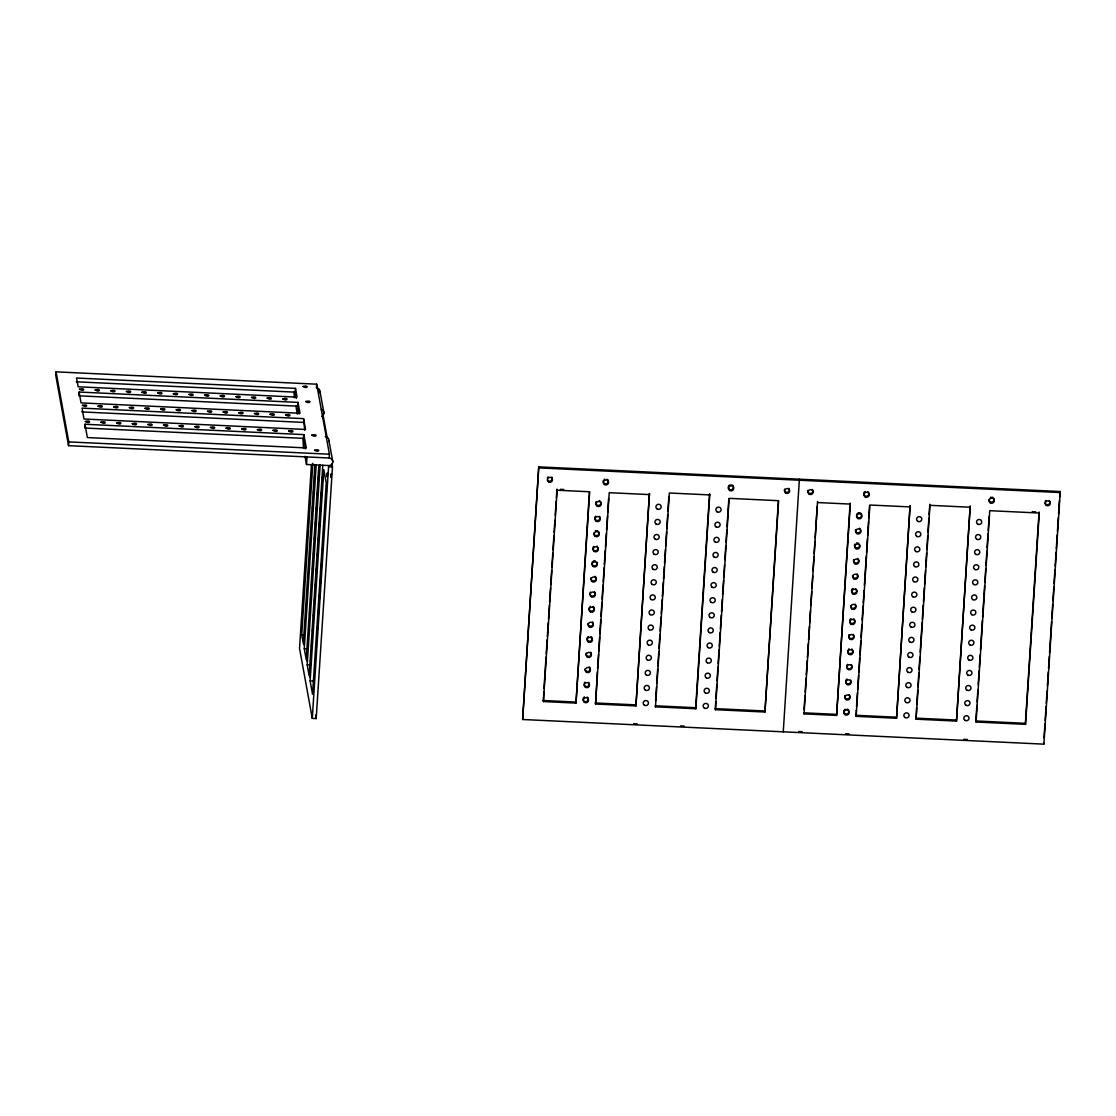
<?xml version="1.0" encoding="UTF-8"?>
<svg xmlns="http://www.w3.org/2000/svg" width="1116" height="1116" viewBox="0 0 1116 1116"><rect width="100%" height="100%" fill="white"/><g stroke="black" fill="none" stroke-linecap="round" stroke-linejoin="round"><path stroke-width="1.5" d="M331.382 473.909L331.103 477.578L331.103 473.868M329.15 457.992L329.401 454.212L316.665 384.183L56.051 371.851L55.8 375.632L68.522 445.661L329.15 457.992A3.92 3.78 -10.3 0 1 332.819 461.954A3.92 3.78 -10.3 0 1 328.662 465.539L306.509 464.493L305.017 456.277M68.522 445.661L68.773 441.894L56.051 371.851M79.097 392.037L78.845 395.817L297.777 406.168L298.014 402.388L79.097 392.037L81.063 402.89L299.995 413.241L298.014 402.388M84.788 426.772L84.942 424.261L303.873 434.612L306.286 447.921L87.369 437.556L84.942 424.261M293.982 391.437L294.373 397.742M295.475 388.382L297.065 397.143L78.134 386.778L76.544 378.031L295.475 388.382L295.224 392.162L76.306 381.798M297.86 412.794L298.153 408.261M304.71 430.148L303.552 418.626L82.026 408.149L83.993 419.002L305.519 429.479L303.552 418.626M302.924 438.602L303.524 448.06M303.873 434.612L303.622 438.379L84.704 428.028M306.509 464.493L306.998 456.946M311.462 464.423L299.534 648.34L312.271 718.383L316.177 718.565L332.484 466.976L331.87 463.559M316.665 384.183L316.428 387.95A3.92 3.78 -10.3 0 1 319.887 392.874M314.879 465.065L303.315 643.486L301.725 634.725L312.843 463.238M318.813 465.581L306.244 659.584L304.263 648.731L316.163 465.121M322.803 465.33L309.16 675.696L307.193 664.843L320.153 464.898M310.122 680.955L323.821 469.627L326.235 482.921L312.536 694.264L310.122 680.955L314.028 681.137M314.698 670.744L315.27 662.081M315.94 651.688L316.386 644.755M316.944 636.092L317.516 627.443M318.186 617.05L318.632 610.117M319.19 601.454L319.762 592.791M320.32 584.128L320.878 575.465M321.436 566.816L322.008 558.153M322.566 549.49L323.124 540.828M323.682 532.165L324.254 523.502M324.812 514.839L325.258 507.92M325.928 497.527L326.388 490.594M312.271 718.383L328.578 466.795L332.484 466.976M538.763 466.865L522.637 719.499L1043.892 744.149L1060.2 492.561L1060.005 491.514L538.763 466.865L522.637 719.499M556.368 497.834L556.926 489.171L557.107 490.217L589.694 491.765L575.995 703.094L543.408 701.559L543.785 691.836M544.008 688.377L546.031 657.198M546.254 653.739L547.147 639.873M547.37 636.413L548.277 622.547M548.5 619.087L549.393 605.235M549.616 601.761L550.523 587.909M550.746 584.449L551.639 570.583M551.862 567.123L552.769 553.257M552.992 549.797L553.885 535.945M554.122 532.471L554.903 520.349M555.238 515.16L556.131 501.293M543.408 701.559L557.107 490.217M575.995 703.094L589.388 492.449M635.939 705.926L649.442 493.551L635.939 705.926L595.539 704.015L597.367 671.79M597.59 668.317L598.497 654.464M598.72 651.005L599.613 637.138M599.836 633.679L600.743 619.826M600.966 616.353L601.859 602.5M602.082 599.027L602.989 585.175M603.212 581.715L604.105 567.849M604.328 564.389L605.235 550.537M605.458 547.063L606.351 533.211M606.574 529.751L607.481 515.885M607.704 512.425L608.597 498.559M595.539 704.015L609.238 492.686L649.638 494.597M655.622 700.583L656.529 686.675M656.752 683.201L657.659 669.293M657.882 665.82L658.789 651.911M659.012 648.424L659.905 634.516M660.142 631.042L661.035 617.134M661.258 613.66L662.165 599.752M662.388 596.265L663.295 582.357M663.518 578.883L664.313 566.719M664.536 563.231L665.429 549.323M665.666 545.85L666.559 531.941M666.782 528.468L667.689 514.56M667.912 511.072L668.819 497.164M655.483 706.846L669.349 493.007L709.748 494.918L695.882 708.758L655.483 706.846L655.287 705.8L695.687 707.711L695.882 708.758M695.687 707.711L709.553 493.858L709.748 494.918M715.426 709.692L729.125 498.35L778.647 500.693L764.948 712.036L715.426 709.692L715.677 701.713M715.9 698.239L716.807 684.387M717.03 680.927L717.923 667.061M718.146 663.601L719.053 649.735M719.276 646.276L720.169 632.423M720.392 628.95L721.299 615.097M721.522 611.638L722.303 599.501M722.638 594.312L723.545 580.446M723.768 576.986L724.549 564.863M724.898 559.66L725.791 545.808M726.014 542.348L726.795 530.212M727.018 526.752L728.818 499.033M764.948 712.036L778.34 501.377M783.265 731.817L799.391 479.183M804.064 709.357L804.971 695.505M805.194 692.046L806.087 678.179M806.31 674.72L807.217 660.867M807.44 657.394L808.333 643.541M808.556 640.068L809.463 626.216M809.686 622.756L810.467 610.619M810.802 605.43L811.709 591.578M811.932 588.104L812.713 575.982M813.048 570.778L813.955 556.926M814.178 553.466L814.959 541.344M815.182 537.87L817.205 506.692M817.735 502.549L850.308 504.083L836.609 715.426L804.036 713.877L817.54 501.502M836.609 715.426L850.127 503.037M896.553 718.258L910.07 505.869L896.553 718.258L856.153 716.346L856.307 710.097M856.53 706.637L857.423 692.771M857.66 689.311L858.553 675.445M858.776 671.985L859.669 658.133M859.906 654.66L860.799 640.807M861.022 637.348L861.803 625.211M862.152 620.022L863.045 606.155M863.268 602.696L864.049 590.573M864.398 585.37L866.295 555.921M866.532 552.462L867.425 538.61M867.648 535.136L868.541 521.284M868.778 517.824L869.559 505.688M856.153 716.346L869.866 505.018L910.251 506.915M956.496 721.089L970.181 506.19L956.496 721.089L916.097 719.178L916.585 707.697M916.808 704.224L917.715 690.316M917.938 686.828L918.845 672.92M919.068 669.447L919.863 657.282M920.198 652.065L922.109 622.505M922.332 619.031L923.239 605.123M923.462 601.636L924.369 587.727M924.592 584.254L925.499 570.346M925.722 566.872L926.615 552.964M926.852 549.477L927.745 535.568M927.968 532.095L928.875 518.187M929.098 514.713L929.781 504.279M916.097 719.178L929.963 505.325L970.362 507.236M975.97 719.234L976.863 705.368M977.086 701.908L977.881 689.786M978.216 684.582L979.109 670.73M979.332 667.256L980.127 655.134M980.462 649.944L982.373 620.496M982.596 617.022L984.619 585.844M984.842 582.385L985.735 568.532M985.958 565.059L986.865 551.206M987.088 547.733L987.981 533.88M988.204 530.421L989.111 516.555M976.054 722.01L989.753 510.682L1039.261 513.025L1025.562 724.354L976.054 722.01L975.858 720.964L1025.381 723.308L1025.562 724.354M1025.381 723.308L1039.08 511.979M1044.032 737.899L1044.939 724.005M1045.162 720.545L1046.055 706.665M1046.292 703.192L1047.073 691.041M1047.408 685.838L1048.315 671.958M1048.538 668.484L1049.319 656.347M1049.542 652.874L1051.579 621.64M1051.802 618.166L1052.695 604.286M1052.918 600.827L1053.825 586.946M1054.048 583.473L1054.941 569.592M1055.178 566.119L1056.071 552.239M1056.294 548.765L1057.201 534.885M1057.424 531.425L1058.317 517.531M1058.54 514.071L1059.447 500.191M1059.67 496.718L1060.005 491.514M81.775 411.916L303.301 422.392M68.773 441.894L329.401 454.212M538.958 467.911L1060.2 492.561M560.358 489.338L563.775 489.492M1032.244 511.644L1035.662 511.812M301.725 634.725L304.319 634.851M304.263 648.731L306.872 648.856M307.193 664.843L311.099 665.024M543.227 700.499L575.8 702.048M595.344 702.968L635.743 704.88M715.23 708.632L764.753 710.976M836.428 714.366L803.841 712.831L804.036 713.877M855.972 715.286L896.371 717.197M915.915 718.132L956.314 720.043M633.651 723.712L637.124 723.865M680.565 725.93L684.038 726.084M798.707 731.51L802.181 731.678M845.621 733.728L849.095 733.896M963.778 739.322L967.251 739.476M1043.697 743.103L1043.892 744.149M320.083 391.911L323.975 413.269M328.941 440.583L332.819 461.954M322.873 414.022L327.211 437.946M295.168 391.828L296.354 398.412M297.554 404.982L299.186 413.924M303.413 437.221L305.505 448.73M295.866 405.959L297.358 414.175M315.563 715.147L316.177 718.565M812.267 489.422A2.525 2.427 -10.3 0 1 810.886 493.439A2.525 2.427 -10.3 0 1 807.984 490.315M867.83 491.612A2.595 2.497 -10.3 0 1 868.68 494.876A2.595 2.497 -10.3 0 1 865.36 496.02A2.595 2.497 -10.3 0 1 863.937 492.951M864.23 492.351A2.595 2.497 -10.3 0 1 865.249 491.486M1049.989 501.768A2.511 2.413 -10.3 0 1 1048.022 504.641A2.511 2.413 -10.3 0 1 1045.078 502.786M1045.148 501.544A2.511 2.413 -10.3 0 1 1045.873 500.484M1049.403 500.652A2.511 2.413 -10.3 0 1 1049.779 501.168M993.854 498.475A2.609 2.511 -10.3 0 1 992.026 502.088A2.609 2.511 -10.3 0 1 988.902 499.508M990.352 497.387A2.609 2.511 -10.3 0 1 990.994 497.164M992.347 497.234A2.609 2.511 -10.3 0 1 992.961 497.513M847.156 709.106A2.609 2.511 -10.3 0 1 848.509 712.873A2.609 2.511 -10.3 0 1 844.366 713.194A2.609 2.511 -10.3 0 1 845.161 709.26M849.262 694.724A2.609 2.511 -10.3 0 1 847.825 698.867A2.609 2.511 -10.3 0 1 844.826 695.645M850.629 680.16A2.609 2.511 -10.3 0 1 848.118 683.829A2.609 2.511 -10.3 0 1 846.109 679.951M846.556 679.449A2.609 2.511 -10.3 0 1 847.128 679.072M851.229 664.522A2.609 2.511 -10.3 0 1 850.992 668.079A2.609 2.511 -10.3 0 1 847.309 667.912A2.609 2.511 -10.3 0 1 847.532 664.355M852.582 649.972A2.609 2.511 -10.3 0 1 850.42 653.641A2.609 2.511 -10.3 0 1 847.769 650.349M848.509 649.261A2.609 2.511 -10.3 0 1 849.081 648.884M851.689 649.01A2.609 2.511 -10.3 0 1 852.206 649.428M853.182 634.334A2.609 2.511 -10.3 0 1 852.387 638.268A2.609 2.511 -10.3 0 1 848.662 636.566M848.746 635.255A2.609 2.511 -10.3 0 1 849.053 634.669M854.535 619.785A2.609 2.511 -10.3 0 1 852.722 623.398A2.609 2.511 -10.3 0 1 849.597 620.817M849.722 620.161A2.609 2.511 -10.3 0 1 851.034 618.696M853.642 618.822A2.609 2.511 -10.3 0 1 854.159 619.24M855.135 604.147A2.609 2.511 -10.3 0 1 854.019 608.206A2.609 2.511 -10.3 0 1 850.573 605.709M855.595 588.62A2.609 2.511 -10.3 0 1 856.446 591.912A2.609 2.511 -10.3 0 1 853.112 593.07A2.609 2.511 -10.3 0 1 851.689 589.973M851.982 589.374A2.609 2.511 -10.3 0 1 853.001 588.509M857.088 573.959A2.609 2.511 -10.3 0 1 855.986 578.018A2.609 2.511 -10.3 0 1 852.526 575.521M857.562 558.432A2.609 2.511 -10.3 0 1 858.413 561.725A2.609 2.511 -10.3 0 1 855.065 562.869A2.609 2.511 -10.3 0 1 853.642 559.786M859.432 544.301A2.609 2.511 -10.3 0 1 856.935 547.97A2.609 2.511 -10.3 0 1 854.912 544.092M856.572 542.99A2.609 2.511 -10.3 0 1 858.539 543.339M859.515 528.245A2.609 2.511 -10.3 0 1 860.366 531.537A2.609 2.511 -10.3 0 1 857.032 532.681A2.609 2.511 -10.3 0 1 855.595 529.598M861.385 514.113A2.609 2.511 -10.3 0 1 859.892 517.643A2.609 2.511 -10.3 0 1 856.488 515.801M856.572 514.504A2.609 2.511 -10.3 0 1 856.879 513.904M857.883 513.025A2.609 2.511 -10.3 0 1 858.539 512.802M859.208 512.746A2.609 2.511 -10.3 0 1 861.008 513.569M551.653 477.104A2.525 2.427 -10.3 0 1 551.165 480.731A2.525 2.427 -10.3 0 1 547.496 479.852M547.37 477.997A2.525 2.427 -10.3 0 1 548.082 476.937M608.094 480.243A2.595 2.497 -10.3 0 1 605.946 483.884A2.595 2.497 -10.3 0 1 603.31 480.619M604.063 479.531A2.595 2.497 -10.3 0 1 604.621 479.155M607.202 479.28A2.595 2.497 -10.3 0 1 607.718 479.713M788.789 488.334A2.511 2.413 -10.3 0 1 787.408 492.309A2.511 2.413 -10.3 0 1 784.534 489.213M733.226 486.158A2.609 2.511 -10.3 0 1 730.729 489.812A2.609 2.511 -10.3 0 1 728.72 485.934M729.167 485.432A2.609 2.511 -10.3 0 1 730.366 484.846M731.719 484.902A2.609 2.511 -10.3 0 1 732.849 485.613M588.048 698.03A2.609 2.511 -10.3 0 1 585.537 701.699A2.609 2.511 -10.3 0 1 583.529 697.821M583.975 697.319A2.609 2.511 -10.3 0 1 584.547 696.942M587.155 697.068A2.609 2.511 -10.3 0 1 587.658 697.486M588.648 682.392A2.609 2.511 -10.3 0 1 587.839 686.326A2.609 2.511 -10.3 0 1 584.128 684.61M584.212 683.313A2.609 2.511 -10.3 0 1 584.951 682.225M590.001 667.842A2.609 2.511 -10.3 0 1 588.174 671.455A2.609 2.511 -10.3 0 1 585.063 668.861M589.109 666.866A2.609 2.511 -10.3 0 1 589.625 667.298M591.201 653.362A2.609 2.511 -10.3 0 1 588.481 656.403A2.609 2.511 -10.3 0 1 586.165 653.125M590.601 652.204A2.609 2.511 -10.3 0 1 590.978 652.748M591.062 636.678A2.609 2.511 -10.3 0 1 591.912 639.97A2.609 2.511 -10.3 0 1 588.578 641.114A2.609 2.511 -10.3 0 1 587.142 638.031M587.448 637.431A2.609 2.511 -10.3 0 1 588.453 636.552M592.554 622.017A2.609 2.511 -10.3 0 1 591.438 626.076A2.609 2.511 -10.3 0 1 587.993 623.579M593.028 606.49A2.609 2.511 -10.3 0 1 593.865 609.782A2.609 2.511 -10.3 0 1 590.531 610.926A2.609 2.511 -10.3 0 1 589.109 607.843M589.848 606.741A2.609 2.511 -10.3 0 1 590.42 606.365M594.507 591.815A2.609 2.511 -10.3 0 1 594.451 595.219A2.609 2.511 -10.3 0 1 590.922 595.498A2.609 2.511 -10.3 0 1 590.378 592.15M595.874 577.265A2.609 2.511 -10.3 0 1 593.712 580.934A2.609 2.511 -10.3 0 1 591.062 577.642M594.981 576.302A2.609 2.511 -10.3 0 1 595.498 576.721M596.851 562.171A2.609 2.511 -10.3 0 1 595.358 565.7A2.609 2.511 -10.3 0 1 591.954 563.859M592.038 562.548A2.609 2.511 -10.3 0 1 592.331 561.962M593.349 561.083A2.609 2.511 -10.3 0 1 595.344 560.93M598.05 547.691A2.609 2.511 -10.3 0 1 596.014 550.69A2.609 2.511 -10.3 0 1 592.931 548.765M593.014 547.454A2.609 2.511 -10.3 0 1 593.768 546.366M596.934 546.115A2.609 2.511 -10.3 0 1 597.451 546.533M598.804 531.983A2.609 2.511 -10.3 0 1 596.99 535.596A2.609 2.511 -10.3 0 1 593.865 533.016M595.302 530.895A2.609 2.511 -10.3 0 1 595.958 530.672M596.628 530.616A2.609 2.511 -10.3 0 1 597.911 531.021M600.003 517.503A2.609 2.511 -10.3 0 1 597.283 520.558A2.609 2.511 -10.3 0 1 594.967 517.266M595.274 516.666A2.609 2.511 -10.3 0 1 595.721 516.178M599.404 516.345A2.609 2.511 -10.3 0 1 599.794 516.889M601.036 503.065A2.609 2.511 -10.3 0 1 597.59 505.339A2.609 2.511 -10.3 0 1 596.251 501.572M599.264 500.54A2.609 2.511 -10.3 0 1 599.878 500.819M600.771 501.795A2.609 2.511 -10.3 0 1 600.994 502.409M321.31 409.488A3.92 3.78 -10.3 0 1 321.799 416.449M318.562 390.656A2.609 2.511 -10.3 0 1 318.757 391.284M325.272 436.635A3.92 3.78 -10.3 0 1 328.732 441.559M303.803 643.416C304.04 649.373 304.403 634.418 303.803 643.416M304.78 628.322C305.031 634.265 305.352 619.519 304.78 628.322M305.77 613.228C305.979 619.227 306.37 604.202 305.77 613.228M306.747 598.134C306.984 604.091 307.332 589.136 306.747 598.134M307.723 583.04C307.932 588.997 308.309 574.238 307.723 583.04M306.733 659.528C306.97 665.485 307.332 650.53 306.733 659.528M308.7 567.932C308.937 573.889 309.299 558.935 308.7 567.932M307.709 644.434C307.932 650.419 308.309 635.409 307.709 644.434M309.676 552.839C309.927 558.795 310.248 544.05 309.676 552.839M308.686 629.34C308.937 635.283 309.285 620.329 308.686 629.34M310.653 537.745C310.904 543.715 311.224 528.761 310.653 537.745M309.676 614.232C309.913 620.189 310.234 605.444 309.676 614.232M311.643 522.651C311.88 528.607 312.229 513.653 311.643 522.651M310.653 599.139C310.904 605.109 311.224 590.155 310.653 599.139M312.62 507.557C312.829 513.541 313.205 498.573 312.62 507.557M309.662 675.626C309.871 681.597 310.248 666.838 309.662 675.626M311.629 584.045C311.866 590.001 312.215 575.047 311.629 584.045M313.596 492.463C313.833 498.42 314.182 483.465 313.596 492.463M310.639 660.533C310.876 666.489 311.238 651.535 310.639 660.533M312.606 568.951C312.857 574.921 313.178 559.967 312.606 568.951M314.572 477.369C314.81 483.326 315.172 468.371 314.572 477.369M311.615 645.439C311.852 651.395 312.215 636.441 311.615 645.439M313.582 553.857C313.819 559.813 314.182 544.859 313.582 553.857M312.592 630.345C312.843 636.315 313.164 621.361 312.592 630.345M314.559 538.763C314.81 544.734 315.13 529.779 314.559 538.763M313.582 615.251C313.819 621.207 314.168 606.253 313.582 615.251M315.549 523.669C315.786 529.64 316.107 514.671 315.549 523.669M314.559 600.157C314.81 606.128 315.13 591.173 314.559 600.157M316.526 508.575C316.763 514.532 317.111 499.577 316.526 508.575M315.535 585.063C315.786 591.034 316.107 576.079 315.535 585.063M317.502 493.481C317.753 499.438 318.074 484.484 317.502 493.481M316.512 569.969C316.749 575.926 317.111 560.971 316.512 569.969M318.478 478.387C318.688 484.358 319.092 469.39 318.478 478.387M317.488 554.875C317.739 560.832 318.06 545.877 317.488 554.875M318.465 539.781C318.688 545.752 319.078 530.784 318.465 539.781M319.455 524.687C319.692 530.63 320.041 515.676 319.455 524.687M320.431 509.58C320.641 515.578 321.031 500.568 320.431 509.58M321.408 494.486C321.645 500.442 321.994 485.488 321.408 494.486M322.385 479.392C322.622 485.348 322.956 470.603 322.385 479.392M327.086 475.583C327.323 481.303 327.63 466.962 327.086 475.583M79.501 389.247C84.272 392.455 86.072 387.294 79.501 389.247M82.431 405.359C87.201 408.568 89.001 403.406 82.431 405.359M95.139 389.986C99.91 393.195 101.709 388.033 95.139 389.986M85.36 421.471C90.131 424.68 91.931 419.518 85.36 421.471M98.069 406.098C102.839 409.307 104.639 404.145 98.069 406.098M110.777 390.726C115.548 393.934 117.347 388.773 110.777 390.726M100.998 422.211C105.769 425.419 107.568 420.258 100.998 422.211M113.706 406.838C118.477 410.046 120.277 404.885 113.706 406.838M126.415 391.465C131.186 394.673 132.985 389.512 126.415 391.465M116.636 422.95C121.407 426.159 123.206 420.997 116.636 422.95M129.344 407.577C134.115 410.786 135.915 405.624 129.344 407.577M142.053 392.204C146.824 395.413 148.623 390.251 142.053 392.204M132.274 423.689C137.045 426.898 138.844 421.736 132.274 423.689M144.982 408.316C149.753 411.525 151.553 406.364 144.982 408.316M147.912 424.429C152.683 427.637 154.482 422.476 147.912 424.429M157.691 392.944C162.462 396.152 164.261 390.991 157.691 392.944M160.62 409.056C165.391 412.264 167.191 407.103 160.62 409.056M163.55 425.168C168.321 428.377 170.12 423.215 163.55 425.168M173.329 393.683C178.1 396.891 179.899 391.73 173.329 393.683M176.258 409.795C181.029 413.004 182.829 407.842 176.258 409.795M179.174 425.907C183.959 429.116 185.758 423.954 179.174 425.907M188.967 394.422C193.738 397.631 195.537 392.469 188.967 394.422M191.896 410.535C196.667 413.743 198.467 408.582 191.896 410.535M194.812 426.647C199.597 429.855 201.396 424.694 194.812 426.647M204.605 395.162C209.376 398.37 211.175 393.209 204.605 395.162M207.534 411.274C212.305 414.482 214.105 409.321 207.534 411.274M220.243 395.901C225.014 399.11 226.813 393.948 220.243 395.901M210.45 427.386C215.235 430.595 217.034 425.433 210.45 427.386M223.172 412.013C227.943 415.222 229.743 410.06 223.172 412.013M235.881 396.64C240.651 399.849 242.451 394.687 235.881 396.64M226.088 428.125C230.873 431.334 232.672 426.173 226.088 428.125M238.796 412.753C243.581 415.961 245.381 410.8 238.796 412.753M251.519 397.38C256.289 400.588 258.089 395.427 251.519 397.38M241.726 428.865C246.51 432.073 248.31 426.912 241.726 428.865M254.434 413.492C259.219 416.7 261.018 411.539 254.434 413.492M267.156 398.119C271.927 401.328 273.727 396.166 267.156 398.119M257.364 429.604C262.148 432.813 263.948 427.651 257.364 429.604M270.072 414.231C274.857 417.44 276.656 412.278 270.072 414.231M282.78 398.858C287.565 402.067 289.365 396.905 282.78 398.858M273.001 430.344C277.786 433.552 279.586 428.391 273.001 430.344M285.71 414.971C290.495 418.179 292.294 413.018 285.71 414.971M288.639 431.083C293.424 434.291 295.224 429.13 288.639 431.083M303.05 386.485C307.667 389.582 309.397 384.601 303.05 386.485M305.714 401.523C310.457 404.717 312.243 399.584 305.714 401.523M311.81 435.156C316.581 438.351 318.381 433.189 311.81 435.156M314.642 450.222C319.232 453.291 320.962 448.339 314.642 450.222M1046.334 505.367A2.511 2.413 -10.3 0 0 1050.226 503.442A2.511 2.413 -10.3 0 0 1046.613 501.182A2.511 2.413 -10.3 0 0 1046.334 505.367M990.255 502.8A2.609 2.511 -10.3 0 0 994.314 500.805A2.609 2.511 -10.3 0 0 990.548 498.434A2.609 2.511 -10.3 0 0 990.255 502.8M865.151 496.871A2.595 2.497 -10.3 0 0 869.183 494.89A2.595 2.497 -10.3 0 0 865.43 492.533A2.595 2.497 -10.3 0 0 865.151 496.871M809.17 494.165A2.525 2.427 -10.3 0 0 813.09 492.226A2.525 2.427 -10.3 0 0 809.449 489.952A2.525 2.427 -10.3 0 0 809.17 494.165M845.077 714.672A2.609 2.511 -10.3 0 0 849.123 712.678A2.609 2.511 -10.3 0 0 845.356 710.32A2.609 2.511 -10.3 0 0 845.077 714.672M846.054 699.579A2.609 2.511 -10.3 0 0 850.099 697.584A2.609 2.511 -10.3 0 0 846.333 695.226A2.609 2.511 -10.3 0 0 846.054 699.579M847.03 684.485A2.609 2.511 -10.3 0 0 851.09 682.49A2.609 2.511 -10.3 0 0 847.309 680.118A2.609 2.511 -10.3 0 0 847.03 684.485M848.007 669.391A2.609 2.511 -10.3 0 0 852.066 667.396A2.609 2.511 -10.3 0 0 848.3 665.024A2.609 2.511 -10.3 0 0 848.007 669.391M848.983 654.297A2.609 2.511 -10.3 0 0 853.043 652.302A2.609 2.511 -10.3 0 0 849.276 649.93A2.609 2.511 -10.3 0 0 848.983 654.297M849.973 639.203A2.609 2.511 -10.3 0 0 854.019 637.208A2.609 2.511 -10.3 0 0 850.253 634.837A2.609 2.511 -10.3 0 0 849.973 639.203M850.95 624.095A2.609 2.511 -10.3 0 0 854.995 622.114A2.609 2.511 -10.3 0 0 851.229 619.743A2.609 2.511 -10.3 0 0 850.95 624.095M851.927 609.001A2.609 2.511 -10.3 0 0 855.972 607.006A2.609 2.511 -10.3 0 0 852.206 604.649A2.609 2.511 -10.3 0 0 851.927 609.001M852.903 593.907A2.609 2.511 -10.3 0 0 856.948 591.912A2.609 2.511 -10.3 0 0 853.182 589.555A2.609 2.511 -10.3 0 0 852.903 593.907M853.88 578.813A2.609 2.511 -10.3 0 0 857.939 576.819A2.609 2.511 -10.3 0 0 854.172 574.461A2.609 2.511 -10.3 0 0 853.88 578.813M854.856 563.72A2.609 2.511 -10.3 0 0 858.915 561.725A2.609 2.511 -10.3 0 0 855.149 559.367A2.609 2.511 -10.3 0 0 854.856 563.72M855.846 548.626A2.609 2.511 -10.3 0 0 859.892 546.631A2.609 2.511 -10.3 0 0 856.125 544.273A2.609 2.511 -10.3 0 0 855.846 548.626M856.823 533.532A2.609 2.511 -10.3 0 0 860.868 531.537A2.609 2.511 -10.3 0 0 857.102 529.179A2.609 2.511 -10.3 0 0 856.823 533.532M857.799 518.438A2.609 2.511 -10.3 0 0 861.845 516.443A2.609 2.511 -10.3 0 0 858.078 514.071A2.609 2.511 -10.3 0 0 857.799 518.438M917.743 521.27A2.609 2.511 -10.3 0 0 921.788 519.275A2.609 2.511 -10.3 0 0 918.022 516.917A2.609 2.511 -10.3 0 0 917.743 521.27M916.766 536.364A2.609 2.511 -10.3 0 0 920.812 534.369A2.609 2.511 -10.3 0 0 917.045 532.011A2.609 2.511 -10.3 0 0 916.766 536.364M915.79 551.457A2.609 2.511 -10.3 0 0 919.835 549.463A2.609 2.511 -10.3 0 0 916.069 547.105A2.609 2.511 -10.3 0 0 915.79 551.457M914.799 566.551A2.609 2.511 -10.3 0 0 918.859 564.557A2.609 2.511 -10.3 0 0 915.092 562.199A2.609 2.511 -10.3 0 0 914.799 566.551M913.823 581.645A2.609 2.511 -10.3 0 0 917.882 579.65A2.609 2.511 -10.3 0 0 914.116 577.293A2.609 2.511 -10.3 0 0 913.823 581.645M912.846 596.753A2.609 2.511 -10.3 0 0 916.892 594.758A2.609 2.511 -10.3 0 0 913.125 592.387A2.609 2.511 -10.3 0 0 912.846 596.753M911.87 611.847A2.609 2.511 -10.3 0 0 915.915 609.852A2.609 2.511 -10.3 0 0 912.149 607.481A2.609 2.511 -10.3 0 0 911.87 611.847M910.893 626.941A2.609 2.511 -10.3 0 0 914.939 624.946A2.609 2.511 -10.3 0 0 911.172 622.575A2.609 2.511 -10.3 0 0 910.893 626.941M909.917 642.035A2.609 2.511 -10.3 0 0 913.962 640.04A2.609 2.511 -10.3 0 0 910.196 637.668A2.609 2.511 -10.3 0 0 909.917 642.035M908.926 657.129A2.609 2.511 -10.3 0 0 912.986 655.134A2.609 2.511 -10.3 0 0 909.219 652.762A2.609 2.511 -10.3 0 0 908.926 657.129M907.95 672.223A2.609 2.511 -10.3 0 0 912.009 670.228A2.609 2.511 -10.3 0 0 908.243 667.87A2.609 2.511 -10.3 0 0 907.95 672.223M906.973 687.317A2.609 2.511 -10.3 0 0 911.033 685.322A2.609 2.511 -10.3 0 0 907.252 682.964A2.609 2.511 -10.3 0 0 906.973 687.317M905.997 702.41A2.609 2.511 -10.3 0 0 910.042 700.416A2.609 2.511 -10.3 0 0 906.276 698.058A2.609 2.511 -10.3 0 0 905.997 702.41M905.02 717.504A2.609 2.511 -10.3 0 0 909.066 715.509A2.609 2.511 -10.3 0 0 905.299 713.152A2.609 2.511 -10.3 0 0 905.02 717.504M977.686 524.101A2.609 2.511 -10.3 0 0 981.731 522.107A2.609 2.511 -10.3 0 0 977.965 519.749A2.609 2.511 -10.3 0 0 977.686 524.101M976.709 539.195A2.609 2.511 -10.3 0 0 980.755 537.201A2.609 2.511 -10.3 0 0 976.988 534.843A2.609 2.511 -10.3 0 0 976.709 539.195M975.733 554.289A2.609 2.511 -10.3 0 0 979.778 552.308A2.609 2.511 -10.3 0 0 976.012 549.937A2.609 2.511 -10.3 0 0 975.733 554.289M974.742 569.397A2.609 2.511 -10.3 0 0 978.802 567.402A2.609 2.511 -10.3 0 0 975.035 565.031A2.609 2.511 -10.3 0 0 974.742 569.397M973.766 584.491A2.609 2.511 -10.3 0 0 977.825 582.496A2.609 2.511 -10.3 0 0 974.059 580.125A2.609 2.511 -10.3 0 0 973.766 584.491M972.789 599.585A2.609 2.511 -10.3 0 0 976.835 597.59A2.609 2.511 -10.3 0 0 973.068 595.219A2.609 2.511 -10.3 0 0 972.789 599.585M971.813 614.679A2.609 2.511 -10.3 0 0 975.858 612.684A2.609 2.511 -10.3 0 0 972.092 610.312A2.609 2.511 -10.3 0 0 971.813 614.679M970.836 629.773A2.609 2.511 -10.3 0 0 974.882 627.778A2.609 2.511 -10.3 0 0 971.115 625.42A2.609 2.511 -10.3 0 0 970.836 629.773M969.86 644.867A2.609 2.511 -10.3 0 0 973.905 642.872A2.609 2.511 -10.3 0 0 970.139 640.514A2.609 2.511 -10.3 0 0 969.86 644.867M968.883 659.961A2.609 2.511 -10.3 0 0 972.929 657.966A2.609 2.511 -10.3 0 0 969.162 655.608A2.609 2.511 -10.3 0 0 968.883 659.961M967.893 675.054A2.609 2.511 -10.3 0 0 971.952 673.06A2.609 2.511 -10.3 0 0 968.186 670.702A2.609 2.511 -10.3 0 0 967.893 675.054M966.916 690.148A2.609 2.511 -10.3 0 0 970.976 688.154A2.609 2.511 -10.3 0 0 967.195 685.796A2.609 2.511 -10.3 0 0 966.916 690.148M965.94 705.242A2.609 2.511 -10.3 0 0 969.985 703.247A2.609 2.511 -10.3 0 0 966.219 700.89A2.609 2.511 -10.3 0 0 965.94 705.242M964.963 720.336A2.609 2.511 -10.3 0 0 969.009 718.341A2.609 2.511 -10.3 0 0 965.242 715.984A2.609 2.511 -10.3 0 0 964.963 720.336M785.706 493.035A2.511 2.413 -10.3 0 0 789.598 491.124A2.511 2.413 -10.3 0 0 785.985 488.85A2.511 2.413 -10.3 0 0 785.706 493.035M729.641 490.468A2.609 2.511 -10.3 0 0 733.686 488.473A2.609 2.511 -10.3 0 0 729.92 486.116A2.609 2.511 -10.3 0 0 729.641 490.468M604.523 484.539A2.595 2.497 -10.3 0 0 608.555 482.558A2.595 2.497 -10.3 0 0 604.816 480.215A2.595 2.497 -10.3 0 0 604.523 484.539M548.556 481.833A2.525 2.427 -10.3 0 0 552.462 479.908A2.525 2.427 -10.3 0 0 548.821 477.62A2.525 2.427 -10.3 0 0 548.556 481.833M584.449 702.341A2.609 2.511 -10.3 0 0 588.509 700.36A2.609 2.511 -10.3 0 0 584.728 697.988A2.609 2.511 -10.3 0 0 584.449 702.341M585.426 687.247A2.609 2.511 -10.3 0 0 589.485 685.252A2.609 2.511 -10.3 0 0 585.719 682.894A2.609 2.511 -10.3 0 0 585.426 687.247M586.402 672.153A2.609 2.511 -10.3 0 0 590.462 670.158A2.609 2.511 -10.3 0 0 586.695 667.8A2.609 2.511 -10.3 0 0 586.402 672.153M587.393 657.059A2.609 2.511 -10.3 0 0 591.438 655.064A2.609 2.511 -10.3 0 0 587.672 652.707A2.609 2.511 -10.3 0 0 587.393 657.059M588.369 641.965A2.609 2.511 -10.3 0 0 592.415 639.97A2.609 2.511 -10.3 0 0 588.648 637.613A2.609 2.511 -10.3 0 0 588.369 641.965M589.346 626.871A2.609 2.511 -10.3 0 0 593.391 624.876A2.609 2.511 -10.3 0 0 589.625 622.519A2.609 2.511 -10.3 0 0 589.346 626.871M590.322 611.777A2.609 2.511 -10.3 0 0 594.368 609.782A2.609 2.511 -10.3 0 0 590.601 607.425A2.609 2.511 -10.3 0 0 590.322 611.777M591.299 596.683A2.609 2.511 -10.3 0 0 595.358 594.688A2.609 2.511 -10.3 0 0 591.592 592.317A2.609 2.511 -10.3 0 0 591.299 596.683M592.275 581.589A2.609 2.511 -10.3 0 0 596.335 579.595A2.609 2.511 -10.3 0 0 592.568 577.223A2.609 2.511 -10.3 0 0 592.275 581.589M593.266 566.496A2.609 2.511 -10.3 0 0 597.311 564.501A2.609 2.511 -10.3 0 0 593.545 562.129A2.609 2.511 -10.3 0 0 593.266 566.496M594.242 551.402A2.609 2.511 -10.3 0 0 598.288 549.407A2.609 2.511 -10.3 0 0 594.521 547.035A2.609 2.511 -10.3 0 0 594.242 551.402M595.219 536.294A2.609 2.511 -10.3 0 0 599.264 534.313A2.609 2.511 -10.3 0 0 595.498 531.941A2.609 2.511 -10.3 0 0 595.219 536.294M596.195 521.2A2.609 2.511 -10.3 0 0 600.241 519.205A2.609 2.511 -10.3 0 0 596.474 516.847A2.609 2.511 -10.3 0 0 596.195 521.2M597.172 506.106A2.609 2.511 -10.3 0 0 601.231 504.111A2.609 2.511 -10.3 0 0 597.451 501.754A2.609 2.511 -10.3 0 0 597.172 506.106M657.115 508.952A2.609 2.511 -10.3 0 0 661.174 506.957A2.609 2.511 -10.3 0 0 657.394 504.585A2.609 2.511 -10.3 0 0 657.115 508.952M656.138 524.046A2.609 2.511 -10.3 0 0 660.184 522.051A2.609 2.511 -10.3 0 0 656.417 519.679A2.609 2.511 -10.3 0 0 656.138 524.046M655.162 539.14A2.609 2.511 -10.3 0 0 659.207 537.145A2.609 2.511 -10.3 0 0 655.441 534.773A2.609 2.511 -10.3 0 0 655.162 539.14M654.185 554.234A2.609 2.511 -10.3 0 0 658.231 552.239A2.609 2.511 -10.3 0 0 654.464 549.867A2.609 2.511 -10.3 0 0 654.185 554.234M653.209 569.327A2.609 2.511 -10.3 0 0 657.254 567.333A2.609 2.511 -10.3 0 0 653.488 564.975A2.609 2.511 -10.3 0 0 653.209 569.327M652.218 584.421A2.609 2.511 -10.3 0 0 656.278 582.426A2.609 2.511 -10.3 0 0 652.511 580.069A2.609 2.511 -10.3 0 0 652.218 584.421M651.242 599.515A2.609 2.511 -10.3 0 0 655.301 597.52A2.609 2.511 -10.3 0 0 651.535 595.163A2.609 2.511 -10.3 0 0 651.242 599.515M650.265 614.609A2.609 2.511 -10.3 0 0 654.311 612.614A2.609 2.511 -10.3 0 0 650.544 610.257A2.609 2.511 -10.3 0 0 650.265 614.609M649.289 629.703A2.609 2.511 -10.3 0 0 653.334 627.708A2.609 2.511 -10.3 0 0 649.568 625.351A2.609 2.511 -10.3 0 0 649.289 629.703M648.312 644.797A2.609 2.511 -10.3 0 0 652.358 642.802A2.609 2.511 -10.3 0 0 648.591 640.445A2.609 2.511 -10.3 0 0 648.312 644.797M647.336 659.891A2.609 2.511 -10.3 0 0 651.381 657.896A2.609 2.511 -10.3 0 0 647.615 655.538A2.609 2.511 -10.3 0 0 647.336 659.891M646.345 674.985A2.609 2.511 -10.3 0 0 650.405 673.004A2.609 2.511 -10.3 0 0 646.638 670.632A2.609 2.511 -10.3 0 0 646.345 674.985M645.369 690.093A2.609 2.511 -10.3 0 0 649.428 688.098A2.609 2.511 -10.3 0 0 645.662 685.726A2.609 2.511 -10.3 0 0 645.369 690.093M644.392 705.186A2.609 2.511 -10.3 0 0 648.452 703.192A2.609 2.511 -10.3 0 0 644.671 700.82A2.609 2.511 -10.3 0 0 644.392 705.186M717.058 511.784A2.609 2.511 -10.3 0 0 721.117 509.789A2.609 2.511 -10.3 0 0 717.337 507.417A2.609 2.511 -10.3 0 0 717.058 511.784M716.081 526.878A2.609 2.511 -10.3 0 0 720.127 524.883A2.609 2.511 -10.3 0 0 716.36 522.511A2.609 2.511 -10.3 0 0 716.081 526.878M715.105 541.971A2.609 2.511 -10.3 0 0 719.15 539.977A2.609 2.511 -10.3 0 0 715.384 537.619A2.609 2.511 -10.3 0 0 715.105 541.971M714.128 557.065A2.609 2.511 -10.3 0 0 718.174 555.07A2.609 2.511 -10.3 0 0 714.407 552.713A2.609 2.511 -10.3 0 0 714.128 557.065M713.152 572.159A2.609 2.511 -10.3 0 0 717.197 570.164A2.609 2.511 -10.3 0 0 713.431 567.807A2.609 2.511 -10.3 0 0 713.152 572.159M712.161 587.253A2.609 2.511 -10.3 0 0 716.221 585.258A2.609 2.511 -10.3 0 0 712.454 582.901A2.609 2.511 -10.3 0 0 712.161 587.253M711.185 602.347A2.609 2.511 -10.3 0 0 715.244 600.352A2.609 2.511 -10.3 0 0 711.478 597.995A2.609 2.511 -10.3 0 0 711.185 602.347M710.208 617.441A2.609 2.511 -10.3 0 0 714.268 615.446A2.609 2.511 -10.3 0 0 710.487 613.089A2.609 2.511 -10.3 0 0 710.208 617.441M709.232 632.535A2.609 2.511 -10.3 0 0 713.277 630.554A2.609 2.511 -10.3 0 0 709.511 628.182A2.609 2.511 -10.3 0 0 709.232 632.535M708.255 647.643A2.609 2.511 -10.3 0 0 712.301 645.648A2.609 2.511 -10.3 0 0 708.534 643.276A2.609 2.511 -10.3 0 0 708.255 647.643M707.279 662.737A2.609 2.511 -10.3 0 0 711.324 660.742A2.609 2.511 -10.3 0 0 707.558 658.37A2.609 2.511 -10.3 0 0 707.279 662.737M706.302 677.831A2.609 2.511 -10.3 0 0 710.348 675.836A2.609 2.511 -10.3 0 0 706.581 673.464A2.609 2.511 -10.3 0 0 706.302 677.831M705.312 692.924A2.609 2.511 -10.3 0 0 709.371 690.93A2.609 2.511 -10.3 0 0 705.605 688.558A2.609 2.511 -10.3 0 0 705.312 692.924M704.336 708.018A2.609 2.511 -10.3 0 0 708.395 706.023A2.609 2.511 -10.3 0 0 704.615 703.666A2.609 2.511 -10.3 0 0 704.336 708.018"/></g></svg>
